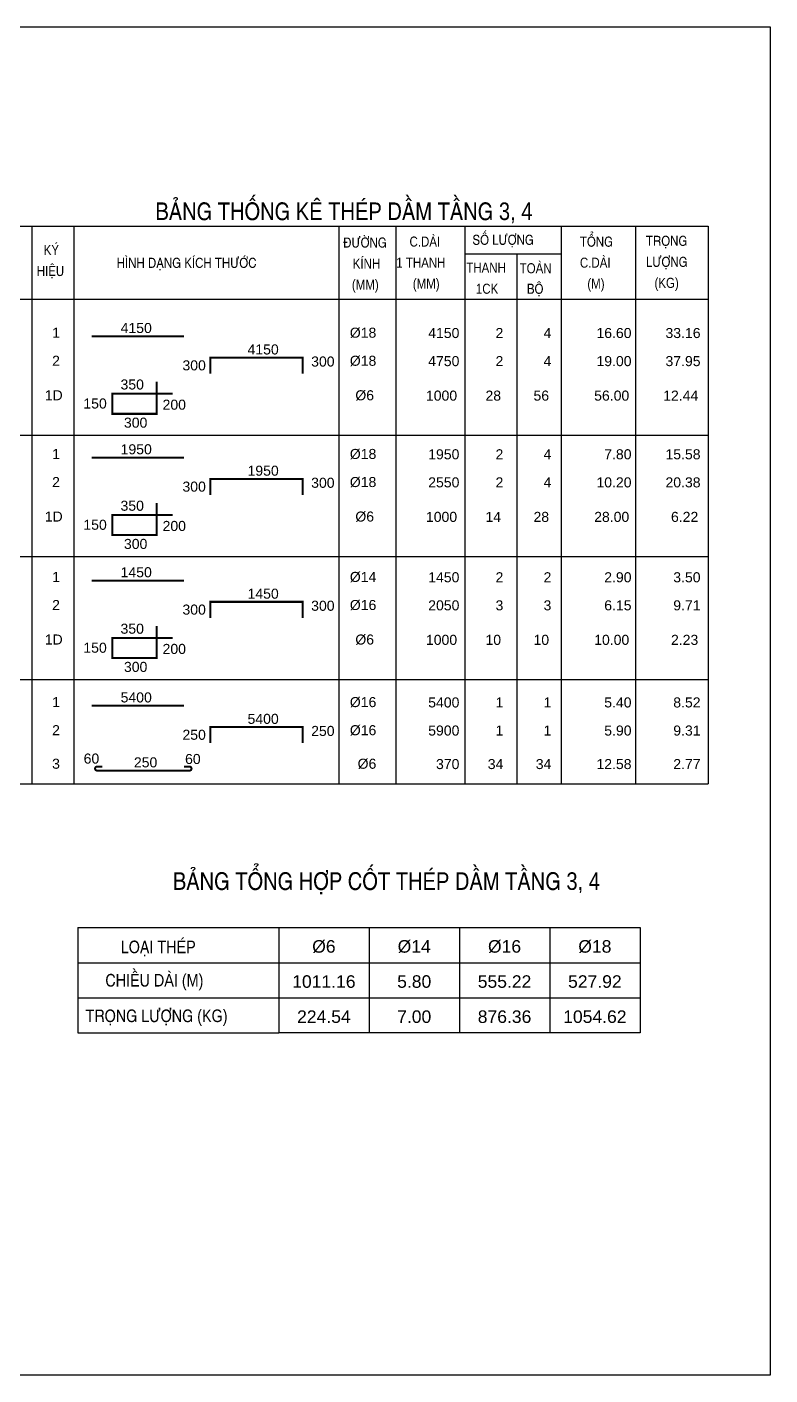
# Model space of a CAD drawing. Header units: millimetres. Extents: x -559287 to -299624, y 2351330 to 2655682.
# Drawn here: x -368635 to -353827, y 2451514 to 2478377 of the extents above; entities that cross this region are included whole.
import ezdxf
from ezdxf.enums import TextEntityAlignment as Align

# ---------------------------------------------------------------- set-up
doc = ezdxf.new("R2010")
doc.units = ezdxf.units.MM
doc.header["$LTSCALE"] = 10
for name, color, linetype, lineweight in [('Net thay', 4, 'Continuous', 25), ('Text', 54, 'Continuous', 25), ('Thep doc', 140, 'Continuous', 60), ('TKTHEP', 54, 'Continuous', 25)]:
    doc.layers.add(name, color=color, linetype=linetype, lineweight=lineweight)
doc.layers.add('ththep', color=3, linetype='Continuous')
doc.styles.add('NGHIA5', font='arial_0.ttf', dxfattribs={"height": 180})
doc.styles.add('STYLE1-S1', font='VHARIALN.TTF')

# ---------------------------------------------------------------- blocks, each defined once
blk = doc.blocks.new('NGHIA_THKE')
at = {"layer": 'TKTHEP', "style": 'NGHIA5'}
for tag, p in [('KT1', (-6747, 220)), ('KT2', (-5931, 212)), ('KT3', (-4910, 212)), ('KT4', (-3927, 212)), ('KT5', (-2978, 212)), ('KT6', (-2066, 212)), ('KT7', (-1094, 212)), ('DK', (0, 0)), ('CD1T', (2069, -8)), ('1T', (3164, -8)), ('TST', (4360, -8)), ('TCD', (6357, -8)), ('TL', (8076, -8)), ('KT8', (-6747, -258)), ('KT9', (-5931, -266)), ('KT10', (-4910, -266)), ('KT11', (-3927, -266)), ('KT12', (-2978, -266)), ('KT13', (-2066, -266)), ('KT14', (-1094, -266))]:
    blk.add_attdef(tag, text='', height=250, dxfattribs=at).set_placement(p, align=Align.RIGHT)
blk.add_attdef('SHT', text='', height=250, dxfattribs=at).set_placement((-7979, 0), align=Align.CENTER)

msp = doc.modelspace()

# ---------------------------------------------------------------- linework, layer by layer
at = {"layer": 'Net thay', "linetype": 'Continuous'}
for p, q in [((-369459.1, 2474405.4), (-355059, 2474405.4)), ((-368534.7, 2474405.4), (-368534.7, 2463292.2)), ((-367699.2, 2474405.4), (-367699.2, 2463292.2)), ((-362420.8, 2474405.4), (-362420.8, 2463292.2)), ((-361284.1, 2474405.4), (-361284.1, 2463292.2)), ((-359907.2, 2474405.4), (-359907.2, 2463292.2)), ((-357989.8, 2474405.4), (-357989.8, 2463292.2)), ((-356508, 2474405.4), (-356508, 2463292.2)), ((-355059, 2474405.4), (-355059, 2463292.2)), ((-359907.2, 2473855.1), (-357989.8, 2473855.1)), ((-358872.5, 2473855.1), (-358872.5, 2463292.2)), ((-369459.1, 2472950.1), (-355059, 2472950.1)), ((-369459.1, 2470243), (-355059, 2470243)), ((-369459.1, 2467826.6), (-355059, 2467826.6)), ((-369459.1, 2465376.1), (-355059, 2465376.1)), ((-369459.1, 2463292.2), (-355059, 2463292.2))]:
    msp.add_line(p, q, dxfattribs=at)
at = {"layer": 'Thep doc', "const_width": 40}
for points in [[(-367345.6, 2472212.6), (-365505.6, 2472212.6)], [(-364983, 2471468.5), (-364983, 2471788.5), (-363143, 2471788.5), (-363143, 2471468.5)], [(-365732.7, 2471067.9), (-366932.7, 2471067.9), (-366932.7, 2470667.9), (-366052.7, 2470667.9), (-366052.7, 2471307.9)], [(-367345.6, 2469796.2), (-365505.6, 2469796.2)], [(-364983, 2469052.1), (-364983, 2469372.1), (-363143, 2469372.1), (-363143, 2469052.1)], [(-365732.7, 2468651.5), (-366932.7, 2468651.5), (-366932.7, 2468251.5), (-366052.7, 2468251.5), (-366052.7, 2468891.5)], [(-367345.6, 2467345.7), (-365505.6, 2467345.7)], [(-364983, 2466601.6), (-364983, 2466921.6), (-363143, 2466921.6), (-363143, 2466601.6)], [(-365732.7, 2466201), (-366932.7, 2466201), (-366932.7, 2465801), (-366052.7, 2465801), (-366052.7, 2466441)], [(-367345.6, 2464851.3), (-365505.6, 2464851.3)], [(-364983, 2464107.2), (-364983, 2464427.2), (-363143, 2464427.2), (-363143, 2464107.2)]]:
    msp.add_lwpolyline(points, dxfattribs=at)
msp.add_lwpolyline([(-367135, 2463638.5), (-367237.3, 2463638.5, 1), (-367237.3, 2463558.5), (-365395.5, 2463558.5, 1), (-365395.5, 2463638.5), (-365503.1, 2463638.5)], format="xyb", dxfattribs=at)
at = {"layer": 'ththep', "color": 3}
for p, q in [((-367617.6, 2460430.4), (-363617.6, 2460430.4)), ((-367617.6, 2460430.4), (-367617.6, 2458330.4)), ((-363617.6, 2460430.4), (-363617.6, 2458330.4)), ((-367617.6, 2459730.4), (-363617.6, 2459730.4)), ((-367617.6, 2459030.4), (-363617.6, 2459030.4)), ((-367617.6, 2458330.4), (-363617.6, 2458330.4))]:
    msp.add_line(p, q, dxfattribs=at)
at = {"layer": 'ththep'}
for p, q in [((-363617.6, 2460430.4), (-356417.6, 2460430.4)), ((-361817.6, 2460430.4), (-361817.6, 2458330.4)), ((-360017.6, 2460430.4), (-360017.6, 2458330.4)), ((-358217.6, 2460430.4), (-358217.6, 2458330.4)), ((-356417.6, 2460430.4), (-356417.6, 2458330.4)), ((-363617.6, 2459730.4), (-356417.6, 2459730.4)), ((-363617.6, 2459030.4), (-356417.6, 2459030.4)), ((-356417.6, 2458330.4), (-363617.6, 2458330.4))]:
    msp.add_line(p, q, dxfattribs=at)
msp.add_lwpolyline([(-373074.4, 2478377), (-353826.7, 2478377), (-353826.7, 2451514.2), (-373074.4, 2451514.2)], close=True, dxfattribs=at)

# ---------------------------------------------------------------- block references
at = {"layer": 'TKTHEP'}
ref = msp.add_blockref('NGHIA_THKE', (-361672.6, 2472184.9), dxfattribs=dict(at, xscale=0.7999999999301508, yscale=0.7999999998137355, zscale=0.8))
ref.add_attrib('SHT', '1', dxfattribs={"height": 200, "style": 'NGHIA5'}).set_placement((-368055.6, 2472184.9), align=Align.CENTER)
ref.add_attrib('KT1', '4150', dxfattribs={"height": 200, "style": 'NGHIA5'}).set_placement((-366146.5, 2472278.3), align=Align.RIGHT)
ref.add_attrib('DK', '%%c18', dxfattribs={"height": 200, "style": 'NGHIA5'}).set_placement((-361672.6, 2472184.9), align=Align.RIGHT)
ref.add_attrib('CD1T', '4150', dxfattribs={"height": 200, "style": 'NGHIA5'}).set_placement((-360017.1, 2472178.3), align=Align.RIGHT)
ref.add_attrib('1T', '2', dxfattribs={"height": 200, "style": 'NGHIA5'}).set_placement((-359141.4, 2472178.3), align=Align.RIGHT)
ref.add_attrib('TST', '4', dxfattribs={"height": 200, "style": 'NGHIA5'}).set_placement((-358184.5, 2472178.3), align=Align.RIGHT)
ref.add_attrib('TCD', '16.60', dxfattribs={"height": 200, "style": 'NGHIA5'}).set_placement((-356587.2, 2472178.3), align=Align.RIGHT)
ref.add_attrib('TL', '33.16', dxfattribs={"height": 200, "style": 'NGHIA5'}).set_placement((-355211.4, 2472178.3), align=Align.RIGHT)
ref = msp.add_blockref('NGHIA_THKE', (-361672.4, 2471625.2), dxfattribs=dict(at, xscale=0.7999999999301508, yscale=0.7999999998137355, zscale=0.8))
ref.add_attrib('SHT', '2', dxfattribs={"height": 200, "style": 'NGHIA5'}).set_placement((-368055.5, 2471625.2), align=Align.CENTER)
ref.add_attrib('KT1', '300', dxfattribs={"height": 200, "style": 'NGHIA5'}).set_placement((-365070, 2471533.9), align=Align.RIGHT)
ref.add_attrib('KT2', '4150', dxfattribs={"height": 200, "style": 'NGHIA5'}).set_placement((-363617.5, 2471851.1), align=Align.RIGHT)
ref.add_attrib('KT3', '300', dxfattribs={"height": 200, "style": 'NGHIA5'}).set_placement((-362505, 2471610.5), align=Align.RIGHT)
ref.add_attrib('DK', '%%c18', dxfattribs={"height": 200, "style": 'NGHIA5'}).set_placement((-361672.4, 2471625.2), align=Align.RIGHT)
ref.add_attrib('CD1T', '4750', dxfattribs={"height": 200, "style": 'NGHIA5'}).set_placement((-360017, 2471618.5), align=Align.RIGHT)
ref.add_attrib('1T', '2', dxfattribs={"height": 200, "style": 'NGHIA5'}).set_placement((-359141.3, 2471618.5), align=Align.RIGHT)
ref.add_attrib('TST', '4', dxfattribs={"height": 200, "style": 'NGHIA5'}).set_placement((-358184.3, 2471618.5), align=Align.RIGHT)
ref.add_attrib('TCD', '19.00', dxfattribs={"height": 200, "style": 'NGHIA5'}).set_placement((-356587, 2471618.5), align=Align.RIGHT)
ref.add_attrib('TL', '37.95', dxfattribs={"height": 200, "style": 'NGHIA5'}).set_placement((-355211.3, 2471618.5), align=Align.RIGHT)
ref = msp.add_blockref('NGHIA_THKE', (-361717.8, 2470937.6), dxfattribs=dict(at, xscale=0.7999999999301508, yscale=0.7999999998137355, zscale=0.8))
ref.add_attrib('SHT', '1D', dxfattribs={"height": 200, "style": 'NGHIA5'}).set_placement((-368100.9, 2470937.6), align=Align.CENTER)
ref.add_attrib('KT1', '150', dxfattribs={"height": 200, "style": 'NGHIA5'}).set_placement((-367044.5, 2470773.9), align=Align.RIGHT)
ref.add_attrib('KT2', '200', dxfattribs={"height": 200, "style": 'NGHIA5'}).set_placement((-365466.1, 2470750.2), align=Align.RIGHT)
ref.add_attrib('KT3', '300', dxfattribs={"height": 200, "style": 'NGHIA5'}).set_placement((-366235.4, 2470391.9), align=Align.RIGHT)
ref.add_attrib('KT4', '350', dxfattribs={"height": 200, "style": 'NGHIA5'}).set_placement((-366304, 2471152.9), align=Align.RIGHT)
ref.add_attrib('DK', '%%c6', dxfattribs={"height": 200, "style": 'NGHIA5'}).set_placement((-361717.8, 2470937.6), align=Align.RIGHT)
ref.add_attrib('CD1T', '1000', dxfattribs={"height": 200, "style": 'NGHIA5'}).set_placement((-360062.4, 2470931), align=Align.RIGHT)
ref.add_attrib('1T', '28', dxfattribs={"height": 200, "style": 'NGHIA5'}).set_placement((-359186.7, 2470931), align=Align.RIGHT)
ref.add_attrib('TST', '56', dxfattribs={"height": 200, "style": 'NGHIA5'}).set_placement((-358229.7, 2470931), align=Align.RIGHT)
ref.add_attrib('TCD', '56.00', dxfattribs={"height": 200, "style": 'NGHIA5'}).set_placement((-356632.4, 2470931), align=Align.RIGHT)
ref.add_attrib('TL', '12.44', dxfattribs={"height": 200, "style": 'NGHIA5'}).set_placement((-355256.7, 2470931), align=Align.RIGHT)
ref = msp.add_blockref('NGHIA_THKE', (-361672.6, 2469768.5), dxfattribs=dict(at, xscale=0.7999999999301508, yscale=0.7999999998137355, zscale=0.8))
ref.add_attrib('SHT', '1', dxfattribs={"height": 200, "style": 'NGHIA5'}).set_placement((-368055.6, 2469768.5), align=Align.CENTER)
ref.add_attrib('KT1', '1950', dxfattribs={"height": 200, "style": 'NGHIA5'}).set_placement((-366146.5, 2469861.9), align=Align.RIGHT)
ref.add_attrib('DK', '%%c18', dxfattribs={"height": 200, "style": 'NGHIA5'}).set_placement((-361672.6, 2469768.5), align=Align.RIGHT)
ref.add_attrib('CD1T', '1950', dxfattribs={"height": 200, "style": 'NGHIA5'}).set_placement((-360017.1, 2469761.9), align=Align.RIGHT)
ref.add_attrib('1T', '2', dxfattribs={"height": 200, "style": 'NGHIA5'}).set_placement((-359141.4, 2469761.9), align=Align.RIGHT)
ref.add_attrib('TST', '4', dxfattribs={"height": 200, "style": 'NGHIA5'}).set_placement((-358184.5, 2469761.9), align=Align.RIGHT)
ref.add_attrib('TCD', '7.80', dxfattribs={"height": 200, "style": 'NGHIA5'}).set_placement((-356587.2, 2469761.9), align=Align.RIGHT)
ref.add_attrib('TL', '15.58', dxfattribs={"height": 200, "style": 'NGHIA5'}).set_placement((-355211.4, 2469761.9), align=Align.RIGHT)
ref = msp.add_blockref('NGHIA_THKE', (-361672.4, 2469208.8), dxfattribs=dict(at, xscale=0.7999999999301508, yscale=0.7999999998137355, zscale=0.8))
ref.add_attrib('SHT', '2', dxfattribs={"height": 200, "style": 'NGHIA5'}).set_placement((-368055.5, 2469208.8), align=Align.CENTER)
ref.add_attrib('KT1', '300', dxfattribs={"height": 200, "style": 'NGHIA5'}).set_placement((-365070, 2469117.5), align=Align.RIGHT)
ref.add_attrib('KT2', '1950', dxfattribs={"height": 200, "style": 'NGHIA5'}).set_placement((-363617.5, 2469434.7), align=Align.RIGHT)
ref.add_attrib('KT3', '300', dxfattribs={"height": 200, "style": 'NGHIA5'}).set_placement((-362505, 2469194.1), align=Align.RIGHT)
ref.add_attrib('DK', '%%c18', dxfattribs={"height": 200, "style": 'NGHIA5'}).set_placement((-361672.4, 2469208.8), align=Align.RIGHT)
ref.add_attrib('CD1T', '2550', dxfattribs={"height": 200, "style": 'NGHIA5'}).set_placement((-360017, 2469202.1), align=Align.RIGHT)
ref.add_attrib('1T', '2', dxfattribs={"height": 200, "style": 'NGHIA5'}).set_placement((-359141.3, 2469202.1), align=Align.RIGHT)
ref.add_attrib('TST', '4', dxfattribs={"height": 200, "style": 'NGHIA5'}).set_placement((-358184.3, 2469202.1), align=Align.RIGHT)
ref.add_attrib('TCD', '10.20', dxfattribs={"height": 200, "style": 'NGHIA5'}).set_placement((-356587, 2469202.1), align=Align.RIGHT)
ref.add_attrib('TL', '20.38', dxfattribs={"height": 200, "style": 'NGHIA5'}).set_placement((-355211.3, 2469202.1), align=Align.RIGHT)
ref = msp.add_blockref('NGHIA_THKE', (-361717.8, 2468521.2), dxfattribs=dict(at, xscale=0.7999999999301508, yscale=0.7999999998137355, zscale=0.8))
ref.add_attrib('SHT', '1D', dxfattribs={"height": 200, "style": 'NGHIA5'}).set_placement((-368100.9, 2468521.2), align=Align.CENTER)
ref.add_attrib('KT1', '150', dxfattribs={"height": 200, "style": 'NGHIA5'}).set_placement((-367044.5, 2468357.5), align=Align.RIGHT)
ref.add_attrib('KT2', '200', dxfattribs={"height": 200, "style": 'NGHIA5'}).set_placement((-365466.1, 2468333.8), align=Align.RIGHT)
ref.add_attrib('KT3', '300', dxfattribs={"height": 200, "style": 'NGHIA5'}).set_placement((-366235.4, 2467975.6), align=Align.RIGHT)
ref.add_attrib('KT4', '350', dxfattribs={"height": 200, "style": 'NGHIA5'}).set_placement((-366304, 2468736.5), align=Align.RIGHT)
ref.add_attrib('DK', '%%c6', dxfattribs={"height": 200, "style": 'NGHIA5'}).set_placement((-361717.8, 2468521.2), align=Align.RIGHT)
ref.add_attrib('CD1T', '1000', dxfattribs={"height": 200, "style": 'NGHIA5'}).set_placement((-360062.4, 2468514.6), align=Align.RIGHT)
ref.add_attrib('1T', '14', dxfattribs={"height": 200, "style": 'NGHIA5'}).set_placement((-359186.7, 2468514.6), align=Align.RIGHT)
ref.add_attrib('TST', '28', dxfattribs={"height": 200, "style": 'NGHIA5'}).set_placement((-358229.7, 2468514.6), align=Align.RIGHT)
ref.add_attrib('TCD', '28.00', dxfattribs={"height": 200, "style": 'NGHIA5'}).set_placement((-356632.4, 2468514.6), align=Align.RIGHT)
ref.add_attrib('TL', '6.22', dxfattribs={"height": 200, "style": 'NGHIA5'}).set_placement((-355256.7, 2468514.6), align=Align.RIGHT)
ref = msp.add_blockref('NGHIA_THKE', (-361672.6, 2467318), dxfattribs=dict(at, xscale=0.7999999999301508, yscale=0.7999999998137355, zscale=0.8))
ref.add_attrib('SHT', '1', dxfattribs={"height": 200, "style": 'NGHIA5'}).set_placement((-368055.6, 2467318), align=Align.CENTER)
ref.add_attrib('KT1', '1450', dxfattribs={"height": 200, "style": 'NGHIA5'}).set_placement((-366146.5, 2467411.4), align=Align.RIGHT)
ref.add_attrib('DK', '%%c14', dxfattribs={"height": 200, "style": 'NGHIA5'}).set_placement((-361672.6, 2467318), align=Align.RIGHT)
ref.add_attrib('CD1T', '1450', dxfattribs={"height": 200, "style": 'NGHIA5'}).set_placement((-360017.1, 2467311.4), align=Align.RIGHT)
ref.add_attrib('1T', '2', dxfattribs={"height": 200, "style": 'NGHIA5'}).set_placement((-359141.4, 2467311.4), align=Align.RIGHT)
ref.add_attrib('TST', '2', dxfattribs={"height": 200, "style": 'NGHIA5'}).set_placement((-358184.5, 2467311.4), align=Align.RIGHT)
ref.add_attrib('TCD', '2.90', dxfattribs={"height": 200, "style": 'NGHIA5'}).set_placement((-356587.2, 2467311.4), align=Align.RIGHT)
ref.add_attrib('TL', '3.50', dxfattribs={"height": 200, "style": 'NGHIA5'}).set_placement((-355211.4, 2467311.4), align=Align.RIGHT)
ref = msp.add_blockref('NGHIA_THKE', (-361672.4, 2466758.3), dxfattribs=dict(at, xscale=0.7999999999301508, yscale=0.7999999998137355, zscale=0.8))
ref.add_attrib('SHT', '2', dxfattribs={"height": 200, "style": 'NGHIA5'}).set_placement((-368055.5, 2466758.3), align=Align.CENTER)
ref.add_attrib('KT1', '300', dxfattribs={"height": 200, "style": 'NGHIA5'}).set_placement((-365070, 2466667), align=Align.RIGHT)
ref.add_attrib('KT2', '1450', dxfattribs={"height": 200, "style": 'NGHIA5'}).set_placement((-363617.5, 2466984.2), align=Align.RIGHT)
ref.add_attrib('KT3', '300', dxfattribs={"height": 200, "style": 'NGHIA5'}).set_placement((-362505, 2466743.6), align=Align.RIGHT)
ref.add_attrib('DK', '%%c16', dxfattribs={"height": 200, "style": 'NGHIA5'}).set_placement((-361672.4, 2466758.3), align=Align.RIGHT)
ref.add_attrib('CD1T', '2050', dxfattribs={"height": 200, "style": 'NGHIA5'}).set_placement((-360017, 2466751.7), align=Align.RIGHT)
ref.add_attrib('1T', '3', dxfattribs={"height": 200, "style": 'NGHIA5'}).set_placement((-359141.3, 2466751.7), align=Align.RIGHT)
ref.add_attrib('TST', '3', dxfattribs={"height": 200, "style": 'NGHIA5'}).set_placement((-358184.3, 2466751.7), align=Align.RIGHT)
ref.add_attrib('TCD', '6.15', dxfattribs={"height": 200, "style": 'NGHIA5'}).set_placement((-356587, 2466751.7), align=Align.RIGHT)
ref.add_attrib('TL', '9.71', dxfattribs={"height": 200, "style": 'NGHIA5'}).set_placement((-355211.3, 2466751.7), align=Align.RIGHT)
ref = msp.add_blockref('NGHIA_THKE', (-361717.8, 2466070.7), dxfattribs=dict(at, xscale=0.7999999999301508, yscale=0.7999999998137355, zscale=0.8))
ref.add_attrib('SHT', '1D', dxfattribs={"height": 200, "style": 'NGHIA5'}).set_placement((-368100.9, 2466070.7), align=Align.CENTER)
ref.add_attrib('KT1', '150', dxfattribs={"height": 200, "style": 'NGHIA5'}).set_placement((-367044.5, 2465907.1), align=Align.RIGHT)
ref.add_attrib('KT2', '200', dxfattribs={"height": 200, "style": 'NGHIA5'}).set_placement((-365466.1, 2465883.3), align=Align.RIGHT)
ref.add_attrib('KT3', '300', dxfattribs={"height": 200, "style": 'NGHIA5'}).set_placement((-366235.4, 2465525.1), align=Align.RIGHT)
ref.add_attrib('KT4', '350', dxfattribs={"height": 200, "style": 'NGHIA5'}).set_placement((-366304, 2466286), align=Align.RIGHT)
ref.add_attrib('DK', '%%c6', dxfattribs={"height": 200, "style": 'NGHIA5'}).set_placement((-361717.8, 2466070.7), align=Align.RIGHT)
ref.add_attrib('CD1T', '1000', dxfattribs={"height": 200, "style": 'NGHIA5'}).set_placement((-360062.4, 2466064.1), align=Align.RIGHT)
ref.add_attrib('1T', '10', dxfattribs={"height": 200, "style": 'NGHIA5'}).set_placement((-359186.7, 2466064.1), align=Align.RIGHT)
ref.add_attrib('TST', '10', dxfattribs={"height": 200, "style": 'NGHIA5'}).set_placement((-358229.7, 2466064.1), align=Align.RIGHT)
ref.add_attrib('TCD', '10.00', dxfattribs={"height": 200, "style": 'NGHIA5'}).set_placement((-356632.4, 2466064.1), align=Align.RIGHT)
ref.add_attrib('TL', '2.23', dxfattribs={"height": 200, "style": 'NGHIA5'}).set_placement((-355256.7, 2466064.1), align=Align.RIGHT)
ref = msp.add_blockref('NGHIA_THKE', (-361672.6, 2464823.6), dxfattribs=dict(at, xscale=0.7999999999301508, yscale=0.7999999998137355, zscale=0.8))
ref.add_attrib('SHT', '1', dxfattribs={"height": 200, "style": 'NGHIA5'}).set_placement((-368055.6, 2464823.6), align=Align.CENTER)
ref.add_attrib('KT1', '5400', dxfattribs={"height": 200, "style": 'NGHIA5'}).set_placement((-366146.5, 2464917), align=Align.RIGHT)
ref.add_attrib('DK', '%%c16', dxfattribs={"height": 200, "style": 'NGHIA5'}).set_placement((-361672.6, 2464823.6), align=Align.RIGHT)
ref.add_attrib('CD1T', '5400', dxfattribs={"height": 200, "style": 'NGHIA5'}).set_placement((-360017.1, 2464817), align=Align.RIGHT)
ref.add_attrib('1T', '1', dxfattribs={"height": 200, "style": 'NGHIA5'}).set_placement((-359141.4, 2464817), align=Align.RIGHT)
ref.add_attrib('TST', '1', dxfattribs={"height": 200, "style": 'NGHIA5'}).set_placement((-358184.5, 2464817), align=Align.RIGHT)
ref.add_attrib('TCD', '5.40', dxfattribs={"height": 200, "style": 'NGHIA5'}).set_placement((-356587.2, 2464817), align=Align.RIGHT)
ref.add_attrib('TL', '8.52', dxfattribs={"height": 200, "style": 'NGHIA5'}).set_placement((-355211.4, 2464817), align=Align.RIGHT)
ref = msp.add_blockref('NGHIA_THKE', (-361672.4, 2464263.8), dxfattribs=dict(at, xscale=0.7999999999301508, yscale=0.7999999998137355, zscale=0.8))
ref.add_attrib('SHT', '2', dxfattribs={"height": 200, "style": 'NGHIA5'}).set_placement((-368055.5, 2464263.8), align=Align.CENTER)
ref.add_attrib('KT1', '250', dxfattribs={"height": 200, "style": 'NGHIA5'}).set_placement((-365070, 2464172.5), align=Align.RIGHT)
ref.add_attrib('KT2', '5400', dxfattribs={"height": 200, "style": 'NGHIA5'}).set_placement((-363617.5, 2464489.8), align=Align.RIGHT)
ref.add_attrib('KT3', '250', dxfattribs={"height": 200, "style": 'NGHIA5'}).set_placement((-362505, 2464249.1), align=Align.RIGHT)
ref.add_attrib('DK', '%%c16', dxfattribs={"height": 200, "style": 'NGHIA5'}).set_placement((-361672.4, 2464263.8), align=Align.RIGHT)
ref.add_attrib('CD1T', '5900', dxfattribs={"height": 200, "style": 'NGHIA5'}).set_placement((-360017, 2464257.2), align=Align.RIGHT)
ref.add_attrib('1T', '1', dxfattribs={"height": 200, "style": 'NGHIA5'}).set_placement((-359141.3, 2464257.2), align=Align.RIGHT)
ref.add_attrib('TST', '1', dxfattribs={"height": 200, "style": 'NGHIA5'}).set_placement((-358184.3, 2464257.2), align=Align.RIGHT)
ref.add_attrib('TCD', '5.90', dxfattribs={"height": 200, "style": 'NGHIA5'}).set_placement((-356587, 2464257.2), align=Align.RIGHT)
ref.add_attrib('TL', '9.31', dxfattribs={"height": 200, "style": 'NGHIA5'}).set_placement((-355211.3, 2464257.2), align=Align.RIGHT)
ref = msp.add_blockref('NGHIA_THKE', (-361672.4, 2463595.4), dxfattribs=dict(at, xscale=0.7999999999301508, yscale=0.7999999998137355, zscale=0.8))
ref.add_attrib('SHT', '3', dxfattribs={"height": 200, "style": 'NGHIA5'}).set_placement((-368055.5, 2463595.4), align=Align.CENTER)
ref.add_attrib('KT1', '60', dxfattribs={"height": 200, "style": 'NGHIA5'}).set_placement((-367193.9, 2463698.4), align=Align.RIGHT)
ref.add_attrib('KT2', '250', dxfattribs={"height": 200, "style": 'NGHIA5'}).set_placement((-366037.2, 2463622.9), align=Align.RIGHT)
ref.add_attrib('KT3', '60', dxfattribs={"height": 200, "style": 'NGHIA5'}).set_placement((-365173.1, 2463689.9), align=Align.RIGHT)
ref.add_attrib('DK', '%%c6', dxfattribs={"height": 200, "style": 'NGHIA5'}).set_placement((-361672.4, 2463595.4), align=Align.RIGHT)
ref.add_attrib('CD1T', '370', dxfattribs={"height": 200, "style": 'NGHIA5'}).set_placement((-360017, 2463588.8), align=Align.RIGHT)
ref.add_attrib('1T', '34', dxfattribs={"height": 200, "style": 'NGHIA5'}).set_placement((-359141.3, 2463588.8), align=Align.RIGHT)
ref.add_attrib('TST', '34', dxfattribs={"height": 200, "style": 'NGHIA5'}).set_placement((-358184.3, 2463588.8), align=Align.RIGHT)
ref.add_attrib('TCD', '12.58', dxfattribs={"height": 200, "style": 'NGHIA5'}).set_placement((-356587, 2463588.8), align=Align.RIGHT)
ref.add_attrib('TL', '2.77', dxfattribs={"height": 200, "style": 'NGHIA5'}).set_placement((-355211.3, 2463588.8), align=Align.RIGHT)

# ---------------------------------------------------------------- texts
at = {"layer": 'Text', "style": 'STYLE1-S1'}
for s, p in [('B¶NG thèng kª THÐP dÇm tÇng 3, 4', (-358561.7, 2474529.3)), ('B¶NG tæng hîp cèt THÐP dÇm tÇng 3, 4', (-357216, 2461181.8))]:
    msp.add_text(s, height=350, dxfattribs=at).set_placement(p, align=Align.RIGHT)
at = {"layer": 'ththep', "style": 'STYLE1-S1'}
for s, p in [('lo¹i thÐp', (-366765.1, 2459920.4)), ('chiÒu dµi (M)', (-367072.2, 2459256.1)), ('träng l\xadîng (kG)', (-367467.1, 2458547.8))]:
    msp.add_text(s, height=250, dxfattribs=at).set_placement(p)
at = {"layer": 'ththep', "style": 'NGHIA5'}
for s, p in [('%%c6', (-362717.6, 2459930.4)), ('%%C14', (-360917.6, 2459930.4)), ('%%C16', (-359117.6, 2459930.4)), ('%%C18', (-357317.6, 2459930.4)), ('1011.16', (-362717.6, 2459230.4)), ('5.80', (-360917.6, 2459230.4)), ('555.22', (-359117.6, 2459230.4)), ('527.92', (-357317.6, 2459230.4)), ('224.54', (-362717.6, 2458530.4)), ('7.00', (-360917.6, 2458530.4)), ('876.36', (-359117.6, 2458530.4)), ('1054.62', (-357317.6, 2458530.4))]:
    msp.add_text(s, height=250, dxfattribs=at).set_placement(p, align=Align.CENTER)
at = {"layer": 'TKTHEP', "style": 'STYLE1-S1'}
for s, p in [('ký', (-368300.5, 2473834.8)), ('®\xadêng', (-362332.2, 2473981.3)), ('c.dµi', (-361011.5, 2474000.4)), ('sè l\xadîng', (-359756.8, 2474036)), ('tæng', (-357615.6, 2473999.5)), ('träng', (-356299.1, 2474015.9)), ('h×nh d¹ng kÝch th\xadíc', (-366846.6, 2473576.8)), ('kÝnh', (-362142.7, 2473562.2)), ('c.dµi', (-357615.6, 2473580.4)), ('l\xadîng', (-356299.1, 2473596.9)), ('hiÖu', (-368439, 2473415.8)), ('1 thanh', (-361275.2, 2473581.4)), ('thanh', (-359880.3, 2473479.9)), ('toµn', (-358816.3, 2473469.1)), ('(mm)', (-362159.2, 2473143.2)), ('(mm)', (-360945.6, 2473162.3)), ('1ck', (-359688.1, 2473060.9)), ('bé', (-358672.1, 2473060.3)), ('(m)', (-357467.4, 2473161.4)), ('(kg)', (-356129, 2473177.8))]:
    msp.add_text(s, height=200, dxfattribs=at).set_placement(p)

doc.saveas('drawing.dxf')
